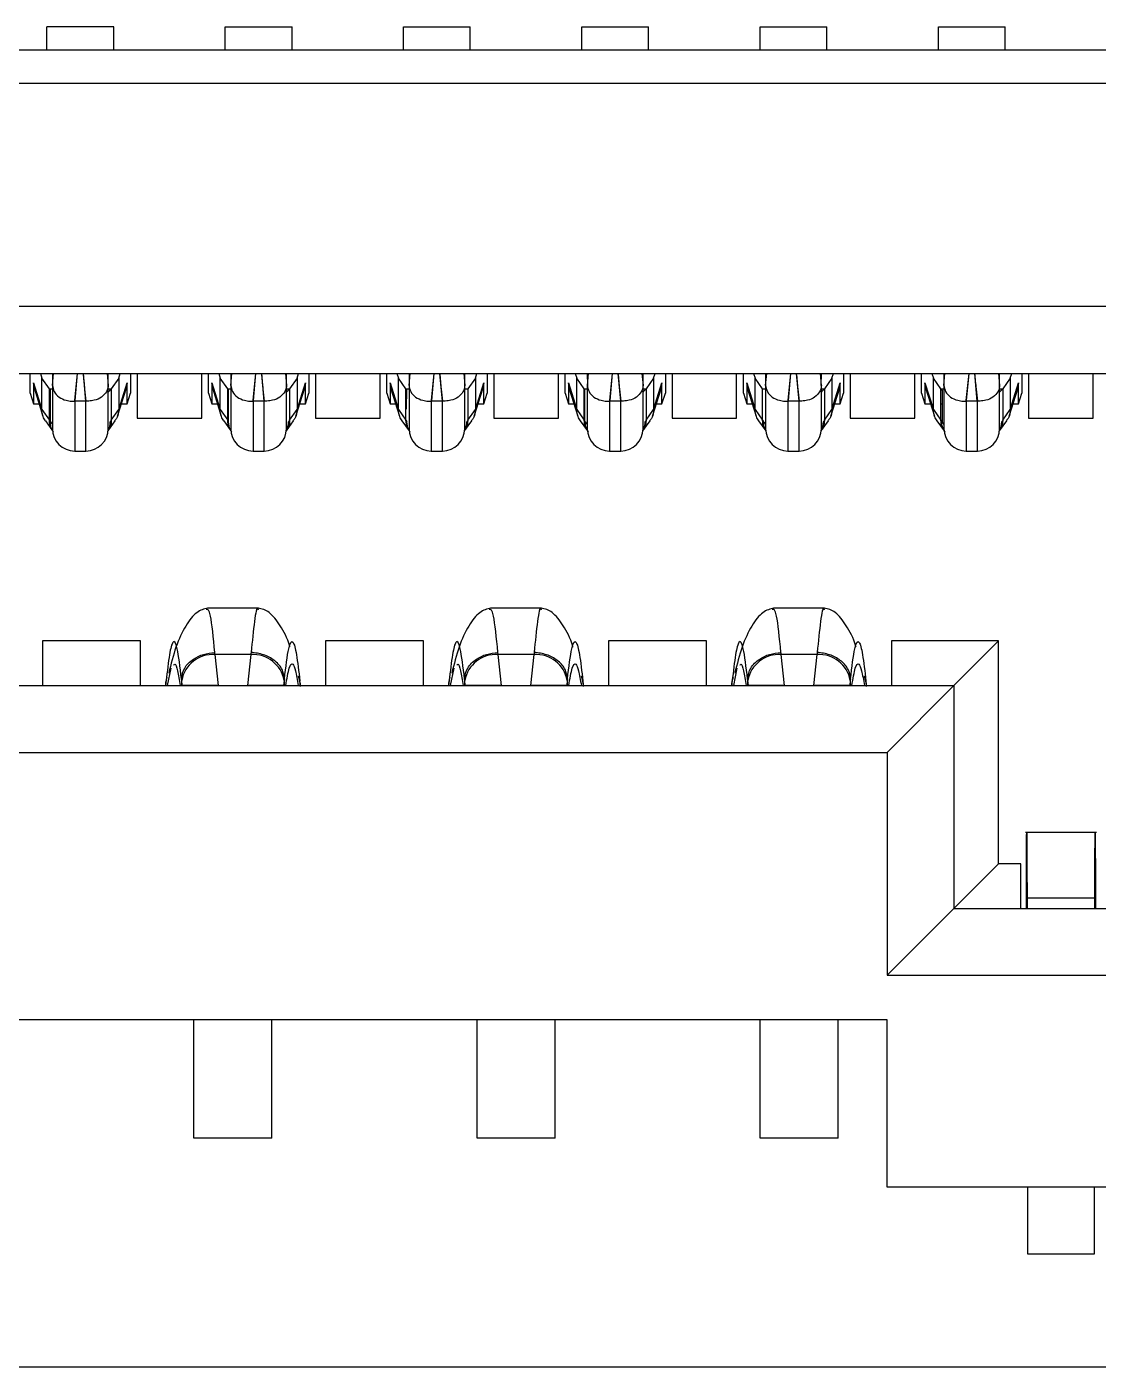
# Model space of a CAD drawing. Header units: millimetres. Extents: x -98.2 to -8.2, y 5.1 to 75.1.
# Drawn here: x -50.08 to -45.28, y 5.12 to 11.14 of the extents above; entities that cross this region are included whole.
import ezdxf

# ---------------------------------------------------------------- set-up
doc = ezdxf.new("R2010")
doc.units = ezdxf.units.MM

msp = doc.modelspace()

# ---------------------------------------------------------------- linework, layer by layer
at = {"color": 7, "linetype": 'Continuous', "lineweight": 25}
for p, q in [((-49.6945, 11.1363), (-49.9945, 11.1363)), ((-49.9945, 11.0313), (-49.9945, 11.1363)), ((-49.6945, 11.0313), (-49.6945, 11.1363)), ((-49.1945, 11.1363), (-48.8945, 11.1363)), ((-49.1945, 11.0313), (-49.1945, 11.1363)), ((-48.8945, 11.0313), (-48.8945, 11.1363)), ((-48.3945, 11.1363), (-48.0945, 11.1363)), ((-48.3945, 11.0313), (-48.3945, 11.1363)), ((-48.0945, 11.0313), (-48.0945, 11.1363)), ((-47.5945, 11.1363), (-47.2945, 11.1363)), ((-47.5945, 11.0313), (-47.5945, 11.1363)), ((-47.2945, 11.0313), (-47.2945, 11.1363)), ((-46.7945, 11.1363), (-46.4945, 11.1363)), ((-46.7945, 11.0313), (-46.7945, 11.1363)), ((-46.4945, 11.0313), (-46.4945, 11.1363)), ((-45.9945, 11.1363), (-45.6945, 11.1363)), ((-45.9945, 11.0313), (-45.9945, 11.1363)), ((-45.6945, 11.0313), (-45.6945, 11.1363)), ((-20.1324, 11.0313), (-56.5966, 11.0313)), ((-20.2695, 10.8813), (-56.4595, 10.8813)), ((-21.2195, 9.8813), (-55.5095, 9.8813)), ((-55.2095, 9.5813), (-21.5195, 9.5813)), ((-50.0695, 9.4928), (-50.0695, 9.5813)), ((-50.0236, 9.5813), (-50.017, 9.5602)), ((-49.9695, 9.5813), (-49.9694, 9.5276)), ((-49.9694, 9.5276), (-49.9647, 9.5813)), ((-49.8583, 9.5815), (-49.869, 9.4596)), ((-49.869, 9.4596), (-49.8569, 9.5815)), ((-49.8197, 9.4568), (-49.8307, 9.5815)), ((-49.7243, 9.5813), (-49.7196, 9.5276)), ((-49.7196, 9.5276), (-49.7195, 9.5813)), ((-49.672, 9.5602), (-49.6654, 9.5813)), ((-49.6195, 9.5813), (-49.6195, 9.4928)), ((-49.5895, 9.5813), (-49.5895, 9.3813)), ((-49.2995, 9.3813), (-49.2995, 9.5813)), ((-49.2695, 9.4928), (-49.2695, 9.5813)), ((-49.2236, 9.5813), (-49.217, 9.5602)), ((-49.1695, 9.5813), (-49.1694, 9.5276)), ((-49.1694, 9.5276), (-49.1647, 9.5813)), ((-49.0583, 9.5815), (-49.069, 9.4596)), ((-49.069, 9.4596), (-49.0569, 9.5815)), ((-49.0197, 9.4568), (-49.0307, 9.5815)), ((-48.9243, 9.5813), (-48.9196, 9.5276)), ((-48.9196, 9.5276), (-48.9195, 9.5813)), ((-48.872, 9.5602), (-48.8654, 9.5813)), ((-48.8195, 9.5813), (-48.8195, 9.4928)), ((-48.7895, 9.5813), (-48.7895, 9.3813)), ((-48.4995, 9.3813), (-48.4995, 9.5813)), ((-48.4695, 9.4928), (-48.4695, 9.5813)), ((-48.4236, 9.5813), (-48.417, 9.5602)), ((-48.3695, 9.5813), (-48.3694, 9.5276)), ((-48.3694, 9.5276), (-48.3647, 9.5813)), ((-48.2583, 9.5815), (-48.269, 9.4596)), ((-48.269, 9.4596), (-48.2569, 9.5815)), ((-48.2197, 9.4568), (-48.2307, 9.5815)), ((-48.1243, 9.5813), (-48.1196, 9.5276)), ((-48.1196, 9.5276), (-48.1195, 9.5813)), ((-48.072, 9.5602), (-48.0654, 9.5813)), ((-48.0195, 9.5813), (-48.0195, 9.4928)), ((-47.9895, 9.5813), (-47.9895, 9.3813)), ((-47.6995, 9.3813), (-47.6995, 9.5813)), ((-47.6695, 9.4928), (-47.6695, 9.5813)), ((-47.6236, 9.5813), (-47.617, 9.5602)), ((-47.5695, 9.5813), (-47.5694, 9.5276)), ((-47.5694, 9.5276), (-47.5647, 9.5813)), ((-47.4583, 9.5815), (-47.469, 9.4596)), ((-47.469, 9.4596), (-47.4569, 9.5815)), ((-47.4197, 9.4568), (-47.4307, 9.5815)), ((-47.3243, 9.5813), (-47.3196, 9.5276)), ((-47.3196, 9.5276), (-47.3195, 9.5813)), ((-47.272, 9.5602), (-47.2654, 9.5813)), ((-47.2195, 9.5813), (-47.2195, 9.4928)), ((-47.1895, 9.5813), (-47.1895, 9.3813)), ((-46.8995, 9.3813), (-46.8995, 9.5813)), ((-46.8695, 9.4928), (-46.8695, 9.5813)), ((-46.8236, 9.5813), (-46.817, 9.5602)), ((-46.7695, 9.5813), (-46.7694, 9.5276)), ((-46.7694, 9.5276), (-46.7647, 9.5813)), ((-46.6583, 9.5815), (-46.669, 9.4596)), ((-46.669, 9.4596), (-46.6569, 9.5815)), ((-46.6197, 9.4568), (-46.6307, 9.5815)), ((-46.5243, 9.5813), (-46.5196, 9.5276)), ((-46.5196, 9.5276), (-46.5195, 9.5813)), ((-46.472, 9.5602), (-46.4654, 9.5813)), ((-46.4195, 9.5813), (-46.4195, 9.4928)), ((-46.3895, 9.5813), (-46.3895, 9.3813)), ((-46.0995, 9.3813), (-46.0995, 9.5813)), ((-46.0695, 9.4928), (-46.0695, 9.5813)), ((-46.0236, 9.5813), (-46.017, 9.5602)), ((-45.9695, 9.5813), (-45.9694, 9.5276)), ((-45.9694, 9.5276), (-45.9647, 9.5813)), ((-45.8583, 9.5815), (-45.869, 9.4596)), ((-45.869, 9.4596), (-45.8569, 9.5815)), ((-45.8197, 9.4568), (-45.8307, 9.5815)), ((-45.7243, 9.5813), (-45.7196, 9.5276)), ((-45.7196, 9.5276), (-45.7195, 9.5813)), ((-45.672, 9.5602), (-45.6654, 9.5813)), ((-45.6195, 9.5813), (-45.6195, 9.4928)), ((-45.5895, 9.5813), (-45.5895, 9.3813)), ((-45.2995, 9.3813), (-45.2995, 9.5813)), ((-50.0545, 9.5391), (-50.017, 9.4189)), ((-50.0545, 9.5391), (-50.0545, 9.4449)), ((-50.0491, 9.5129), (-50.0545, 9.5391)), ((-50.0505, 9.5126), (-50.0119, 9.3891)), ((-49.9832, 9.5123), (-50.017, 9.5602)), ((-50.017, 9.4189), (-50.017, 9.5602)), ((-49.9803, 9.5093), (-49.9832, 9.5123)), ((-49.9832, 9.371), (-49.9832, 9.5123)), ((-49.9832, 9.5123), (-49.9695, 9.5123)), ((-49.9803, 9.5098), (-49.9804, 9.3671)), ((-49.9695, 9.5276), (-49.9695, 9.3332)), ((-49.7195, 9.3332), (-49.7195, 9.5276)), ((-49.7195, 9.5123), (-49.7058, 9.5123)), ((-49.672, 9.5602), (-49.7058, 9.5123)), ((-49.7058, 9.5123), (-49.7058, 9.371)), ((-49.6771, 9.3891), (-49.6385, 9.5126)), ((-49.672, 9.5602), (-49.672, 9.4189)), ((-49.672, 9.4189), (-49.6345, 9.5391)), ((-49.6345, 9.5391), (-49.6399, 9.5129)), ((-49.6345, 9.4449), (-49.6345, 9.5391)), ((-49.2545, 9.5391), (-49.217, 9.4189)), ((-49.2545, 9.5391), (-49.2545, 9.4449)), ((-49.2491, 9.5129), (-49.2545, 9.5391)), ((-49.2505, 9.5126), (-49.2119, 9.3891)), ((-49.1832, 9.5123), (-49.217, 9.5602)), ((-49.217, 9.4189), (-49.217, 9.5602)), ((-49.1807, 9.5097), (-49.1832, 9.5123)), ((-49.1832, 9.371), (-49.1832, 9.5123)), ((-49.1832, 9.5123), (-49.1695, 9.5123)), ((-49.1807, 9.5102), (-49.1805, 9.3672)), ((-49.1695, 9.5276), (-49.1695, 9.3332)), ((-48.9195, 9.3332), (-48.9195, 9.5276)), ((-48.9195, 9.5123), (-48.9058, 9.5123)), ((-48.872, 9.5602), (-48.9058, 9.5123)), ((-48.9058, 9.5123), (-48.9058, 9.371)), ((-48.8771, 9.3891), (-48.8385, 9.5126)), ((-48.872, 9.5602), (-48.872, 9.4189)), ((-48.872, 9.4189), (-48.8345, 9.5391)), ((-48.8345, 9.5391), (-48.8399, 9.5129)), ((-48.8345, 9.4449), (-48.8345, 9.5391)), ((-48.4545, 9.5391), (-48.417, 9.4189)), ((-48.4545, 9.5391), (-48.4545, 9.4449)), ((-48.4491, 9.5129), (-48.4545, 9.5391)), ((-48.4505, 9.5126), (-48.4119, 9.3891)), ((-48.417, 9.4189), (-48.417, 9.5602)), ((-48.3832, 9.5123), (-48.417, 9.5602)), ((-48.3832, 9.371), (-48.3832, 9.5123)), ((-48.3832, 9.5123), (-48.3695, 9.5123)), ((-48.3812, 9.5108), (-48.383, 9.4209)), ((-48.3695, 9.5276), (-48.3695, 9.3332)), ((-48.1195, 9.3332), (-48.1195, 9.5276)), ((-48.1195, 9.5123), (-48.1058, 9.5123)), ((-48.072, 9.5602), (-48.1058, 9.5123)), ((-48.1058, 9.5123), (-48.1058, 9.371)), ((-48.0771, 9.3891), (-48.0385, 9.5126)), ((-48.072, 9.5602), (-48.072, 9.4189)), ((-48.072, 9.4189), (-48.0345, 9.5391)), ((-48.0345, 9.5391), (-48.0399, 9.5129)), ((-48.0345, 9.4449), (-48.0345, 9.5391)), ((-47.6545, 9.5391), (-47.617, 9.4189)), ((-47.6545, 9.5391), (-47.6545, 9.4449)), ((-47.6491, 9.5129), (-47.6545, 9.5391)), ((-47.6505, 9.5126), (-47.6119, 9.3891)), ((-47.5832, 9.5123), (-47.617, 9.5602)), ((-47.617, 9.4189), (-47.617, 9.5602)), ((-47.5832, 9.371), (-47.5832, 9.5123)), ((-47.5832, 9.5123), (-47.5695, 9.5123)), ((-47.5817, 9.5115), (-47.582, 9.3695)), ((-47.5695, 9.5276), (-47.5695, 9.3332)), ((-47.3195, 9.3332), (-47.3195, 9.5276)), ((-47.3195, 9.5123), (-47.3058, 9.5123)), ((-47.272, 9.5602), (-47.3058, 9.5123)), ((-47.3058, 9.5123), (-47.3058, 9.371)), ((-47.2771, 9.3891), (-47.2385, 9.5126)), ((-47.272, 9.5602), (-47.272, 9.4189)), ((-47.272, 9.4189), (-47.2345, 9.5391)), ((-47.2345, 9.5391), (-47.2399, 9.5129)), ((-47.2345, 9.4449), (-47.2345, 9.5391)), ((-46.8545, 9.5391), (-46.817, 9.4189)), ((-46.8545, 9.5391), (-46.8545, 9.4449)), ((-46.8491, 9.5129), (-46.8545, 9.5391)), ((-46.8505, 9.5126), (-46.8119, 9.3891)), ((-46.7832, 9.5123), (-46.817, 9.5602)), ((-46.817, 9.4189), (-46.817, 9.5602)), ((-46.7832, 9.371), (-46.7832, 9.5123)), ((-46.7832, 9.5123), (-46.7695, 9.5123)), ((-46.7695, 9.5276), (-46.7695, 9.3332)), ((-46.5195, 9.3332), (-46.5195, 9.5276)), ((-46.5195, 9.5123), (-46.5058, 9.5123)), ((-46.472, 9.5602), (-46.5058, 9.5123)), ((-46.5058, 9.5123), (-46.5058, 9.371)), ((-46.4771, 9.3891), (-46.4385, 9.5126)), ((-46.472, 9.5602), (-46.472, 9.4189)), ((-46.472, 9.4189), (-46.4345, 9.5391)), ((-46.4345, 9.5391), (-46.4399, 9.5129)), ((-46.4345, 9.4449), (-46.4345, 9.5391)), ((-46.0545, 9.5391), (-46.017, 9.4189)), ((-46.0545, 9.5391), (-46.0545, 9.4449)), ((-46.0491, 9.5129), (-46.0545, 9.5391)), ((-46.0505, 9.5126), (-46.0119, 9.3891)), ((-45.9832, 9.5123), (-46.017, 9.5602)), ((-46.017, 9.4189), (-46.017, 9.5602)), ((-45.9832, 9.5123), (-45.9695, 9.5123)), ((-45.9832, 9.371), (-45.9832, 9.5099)), ((-45.977, 9.5065), (-45.9769, 9.3615)), ((-45.9695, 9.5276), (-45.9695, 9.3332)), ((-45.7195, 9.3332), (-45.7195, 9.5276)), ((-45.7195, 9.5123), (-45.7058, 9.5123)), ((-45.672, 9.5602), (-45.7058, 9.5123)), ((-45.7058, 9.5123), (-45.7058, 9.371)), ((-45.6771, 9.3891), (-45.6385, 9.5126)), ((-45.672, 9.5602), (-45.672, 9.4189)), ((-45.672, 9.4189), (-45.6345, 9.5391)), ((-45.6345, 9.5391), (-45.6399, 9.5129)), ((-45.6345, 9.4449), (-45.6345, 9.5391)), ((-50.0695, 9.4928), (-50.0545, 9.4449)), ((-50.0545, 9.4449), (-50.0293, 9.4449)), ((-49.9832, 9.4449), (-49.9803, 9.4449)), ((-49.8695, 9.4562), (-49.869, 9.4596)), ((-49.8196, 9.4568), (-49.8695, 9.4562)), ((-49.8695, 9.4562), (-49.8695, 9.2332)), ((-49.8195, 9.2332), (-49.8195, 9.4568)), ((-49.6597, 9.4449), (-49.6345, 9.4449)), ((-49.6345, 9.4449), (-49.6195, 9.4928)), ((-49.2695, 9.4928), (-49.2545, 9.4449)), ((-49.2545, 9.4449), (-49.2293, 9.4449)), ((-49.1832, 9.4449), (-49.1806, 9.4449)), ((-49.0695, 9.4562), (-49.069, 9.4596)), ((-49.0196, 9.4568), (-49.0695, 9.4562)), ((-49.0695, 9.4562), (-49.0695, 9.2332)), ((-49.0195, 9.2332), (-49.0195, 9.4568)), ((-48.8597, 9.4449), (-48.8345, 9.4449)), ((-48.8345, 9.4449), (-48.8195, 9.4928)), ((-48.4695, 9.4928), (-48.4545, 9.4449)), ((-48.4545, 9.4449), (-48.4293, 9.4449)), ((-48.2695, 9.4562), (-48.269, 9.4596)), ((-48.2196, 9.4568), (-48.2695, 9.4562)), ((-48.2695, 9.4562), (-48.2695, 9.2332)), ((-48.2195, 9.2332), (-48.2195, 9.4568)), ((-48.0597, 9.4449), (-48.0345, 9.4449)), ((-48.0345, 9.4449), (-48.0195, 9.4928)), ((-47.6695, 9.4928), (-47.6545, 9.4449)), ((-47.6545, 9.4449), (-47.6293, 9.4449)), ((-47.5832, 9.4449), (-47.5819, 9.4449)), ((-47.4695, 9.4562), (-47.469, 9.4596)), ((-47.4196, 9.4568), (-47.4695, 9.4562)), ((-47.4695, 9.4562), (-47.4695, 9.2332)), ((-47.4195, 9.2332), (-47.4195, 9.4568)), ((-47.2597, 9.4449), (-47.2345, 9.4449)), ((-47.2345, 9.4449), (-47.2195, 9.4928)), ((-46.8695, 9.4928), (-46.8545, 9.4449)), ((-46.8545, 9.4449), (-46.8293, 9.4449)), ((-46.6695, 9.4562), (-46.669, 9.4596)), ((-46.6196, 9.4568), (-46.6695, 9.4562)), ((-46.6695, 9.4562), (-46.6695, 9.2332)), ((-46.6195, 9.2332), (-46.6195, 9.4568)), ((-46.4597, 9.4449), (-46.4345, 9.4449)), ((-46.4345, 9.4449), (-46.4195, 9.4928)), ((-46.0695, 9.4928), (-46.0545, 9.4449)), ((-46.0545, 9.4449), (-46.0293, 9.4449)), ((-45.9832, 9.4449), (-45.977, 9.4449)), ((-45.8695, 9.4562), (-45.869, 9.4596)), ((-45.8196, 9.4568), (-45.8695, 9.4562)), ((-45.8695, 9.4562), (-45.8695, 9.2332)), ((-45.8195, 9.2332), (-45.8195, 9.4568)), ((-45.6597, 9.4449), (-45.6345, 9.4449)), ((-45.6345, 9.4449), (-45.6195, 9.4928)), ((-50.017, 9.4189), (-49.9832, 9.371)), ((-49.7058, 9.371), (-49.672, 9.4189)), ((-49.5895, 9.3813), (-49.2995, 9.3813)), ((-49.217, 9.4189), (-49.1832, 9.371)), ((-48.9058, 9.371), (-48.872, 9.4189)), ((-48.7895, 9.3813), (-48.4995, 9.3813)), ((-48.417, 9.4189), (-48.3832, 9.371)), ((-48.1058, 9.371), (-48.072, 9.4189)), ((-47.9895, 9.3813), (-47.6995, 9.3813)), ((-47.617, 9.4189), (-47.5832, 9.371)), ((-47.3058, 9.371), (-47.272, 9.4189)), ((-47.1895, 9.3813), (-46.8995, 9.3813)), ((-46.817, 9.4189), (-46.7832, 9.371)), ((-46.5058, 9.371), (-46.472, 9.4189)), ((-46.3895, 9.3813), (-46.0995, 9.3813)), ((-46.017, 9.4189), (-45.9832, 9.371)), ((-45.7058, 9.371), (-45.672, 9.4189)), ((-45.5895, 9.3813), (-45.2995, 9.3813)), ((-50.0011, 9.3686), (-49.969, 9.3232)), ((-49.9788, 9.3647), (-49.9832, 9.371)), ((-49.9788, 9.3647), (-49.9695, 9.3524)), ((-49.97, 9.3248), (-49.969, 9.3232)), ((-49.72, 9.3232), (-49.6879, 9.3686)), ((-49.72, 9.3232), (-49.719, 9.3248)), ((-49.2011, 9.3686), (-49.169, 9.3232)), ((-49.1788, 9.3647), (-49.1832, 9.371)), ((-49.17, 9.3248), (-49.169, 9.3232)), ((-48.92, 9.3232), (-48.8879, 9.3686)), ((-48.92, 9.3232), (-48.919, 9.3248)), ((-48.4011, 9.3686), (-48.369, 9.3232)), ((-48.3832, 9.371), (-48.3788, 9.3647)), ((-48.37, 9.3248), (-48.369, 9.3232)), ((-48.12, 9.3232), (-48.0879, 9.3686)), ((-48.12, 9.3232), (-48.119, 9.3248)), ((-47.6011, 9.3686), (-47.569, 9.3232)), ((-47.5788, 9.3647), (-47.5832, 9.371)), ((-47.5788, 9.3647), (-47.5695, 9.3524)), ((-47.57, 9.3248), (-47.569, 9.3232)), ((-47.32, 9.3232), (-47.2879, 9.3686)), ((-47.32, 9.3232), (-47.319, 9.3248)), ((-46.8011, 9.3686), (-46.769, 9.3232)), ((-46.7832, 9.371), (-46.7787, 9.3646)), ((-46.7755, 9.3646), (-46.7695, 9.3524)), ((-46.77, 9.3248), (-46.769, 9.3232)), ((-46.52, 9.3232), (-46.4879, 9.3686)), ((-46.52, 9.3232), (-46.519, 9.3248)), ((-46.0011, 9.3686), (-45.969, 9.3232)), ((-45.9832, 9.371), (-45.9788, 9.3647)), ((-45.9782, 9.3647), (-45.9695, 9.3524)), ((-45.97, 9.3248), (-45.969, 9.3232)), ((-45.72, 9.3232), (-45.6879, 9.3686)), ((-45.72, 9.3232), (-45.719, 9.3248)), ((-49.8695, 9.2332), (-49.8195, 9.2332)), ((-49.0695, 9.2332), (-49.0195, 9.2332)), ((-48.2695, 9.2332), (-48.2195, 9.2332)), ((-47.4695, 9.2332), (-47.4195, 9.2332)), ((-46.6695, 9.2332), (-46.6195, 9.2332)), ((-45.8695, 9.2332), (-45.8195, 9.2332)), ((-49.045, 8.5281), (-49.274, 8.5281)), ((-47.775, 8.5281), (-48.004, 8.5281)), ((-46.505, 8.5281), (-46.734, 8.5281)), ((-49.5745, 8.3813), (-50.0145, 8.3813)), ((-50.0145, 8.3813), (-50.0145, 8.1813)), ((-49.5745, 8.1813), (-49.5745, 8.3813)), ((-48.3045, 8.3813), (-48.7445, 8.3813)), ((-48.7445, 8.3813), (-48.7445, 8.1813)), ((-48.3045, 8.1813), (-48.3045, 8.3813)), ((-47.0345, 8.3813), (-47.4745, 8.3813)), ((-47.4745, 8.3813), (-47.4745, 8.1813)), ((-47.0345, 8.1813), (-47.0345, 8.3813)), ((-46.2045, 8.3813), (-46.2045, 8.1813)), ((-45.7245, 8.3813), (-46.2045, 8.3813)), ((-45.9245, 8.1813), (-45.7245, 8.3813)), ((-45.7245, 7.3813), (-45.7245, 8.3813)), ((-49.2244, 8.1813), (-49.2399, 8.3203)), ((-49.0791, 8.3203), (-49.2399, 8.3203)), ((-49.0791, 8.3203), (-49.0946, 8.1813)), ((-47.9544, 8.1813), (-47.9699, 8.3203)), ((-47.8091, 8.3203), (-47.9699, 8.3203)), ((-47.8091, 8.3203), (-47.8246, 8.1813)), ((-46.6844, 8.1813), (-46.6999, 8.3203)), ((-46.5391, 8.3203), (-46.6999, 8.3203)), ((-46.5391, 8.3203), (-46.5546, 8.1813)), ((-49.4527, 8.1813), (-49.4368, 8.2588)), ((-48.1827, 8.1813), (-48.1668, 8.2588)), ((-46.9127, 8.1813), (-46.8968, 8.2588)), ((-55.2095, 8.1813), (-45.9245, 8.1813)), ((-49.4589, 8.2111), (-49.4624, 8.1788)), ((-49.4605, 8.1926), (-49.4617, 8.1813)), ((-49.4605, 8.1813), (-49.4605, 8.1926)), ((-49.4593, 8.208), (-49.4601, 8.1999)), ((-49.4597, 8.2005), (-49.4544, 8.2188)), ((-49.3894, 8.2039), (-49.3903, 8.2118)), ((-49.3903, 8.2118), (-49.3903, 8.1813)), ((-49.3869, 8.1813), (-49.3894, 8.2039)), ((-48.9296, 8.2039), (-48.9321, 8.1813)), ((-48.9287, 8.2118), (-48.9296, 8.2039)), ((-48.9287, 8.1813), (-48.9287, 8.2118)), ((-48.8593, 8.2005), (-48.8655, 8.2228)), ((-48.8585, 8.1926), (-48.8606, 8.1999)), ((-48.8565, 8.1774), (-48.8589, 8.2002)), ((-48.8585, 8.1926), (-48.8585, 8.1813)), ((-48.8573, 8.1813), (-48.8585, 8.1926)), ((-48.1889, 8.2111), (-48.1924, 8.1788)), ((-48.1905, 8.1926), (-48.1917, 8.1813)), ((-48.1905, 8.1813), (-48.1905, 8.1926)), ((-48.1893, 8.208), (-48.1901, 8.1999)), ((-48.1897, 8.2005), (-48.1844, 8.2188)), ((-48.1194, 8.2039), (-48.1203, 8.2118)), ((-48.1203, 8.2118), (-48.1203, 8.1813)), ((-48.1169, 8.1813), (-48.1194, 8.2039)), ((-47.6596, 8.2039), (-47.6621, 8.1813)), ((-47.6587, 8.2118), (-47.6596, 8.2039)), ((-47.6587, 8.1813), (-47.6587, 8.2118)), ((-47.5893, 8.2005), (-47.5955, 8.2228)), ((-47.5885, 8.1926), (-47.5906, 8.1999)), ((-47.5865, 8.1774), (-47.5889, 8.2002)), ((-47.5885, 8.1926), (-47.5885, 8.1813)), ((-47.5873, 8.1813), (-47.5885, 8.1926)), ((-46.9189, 8.2111), (-46.9224, 8.1788)), ((-46.9205, 8.1926), (-46.9217, 8.1813)), ((-46.9205, 8.1813), (-46.9205, 8.1926)), ((-46.9193, 8.208), (-46.9201, 8.1999)), ((-46.9197, 8.2005), (-46.9144, 8.2188)), ((-46.8494, 8.2039), (-46.8503, 8.2118)), ((-46.8503, 8.2118), (-46.8503, 8.1813)), ((-46.8469, 8.1813), (-46.8494, 8.2039)), ((-46.3896, 8.2039), (-46.3921, 8.1813)), ((-46.3887, 8.2118), (-46.3896, 8.2039)), ((-46.3887, 8.1813), (-46.3887, 8.2118)), ((-46.3193, 8.2005), (-46.3255, 8.2228)), ((-46.3185, 8.1926), (-46.3206, 8.1999)), ((-46.3165, 8.1774), (-46.3189, 8.2002)), ((-46.3185, 8.1926), (-46.3185, 8.1813)), ((-46.3173, 8.1813), (-46.3185, 8.1926)), ((-46.2245, 7.8813), (-45.9245, 8.1813)), ((-45.9245, 8.1813), (-45.9245, 7.1813)), ((-55.5095, 7.8813), (-46.2245, 7.8813)), ((-46.2245, 7.8813), (-46.2245, 6.8813)), ((-45.2851, 7.5225), (-45.6039, 7.5225)), ((-45.9245, 7.1813), (-45.7245, 7.3813)), ((-45.6245, 7.3813), (-45.7245, 7.3813)), ((-45.6245, 7.1813), (-45.6245, 7.3813)), ((-45.5989, 7.3839), (-45.5999, 7.1813)), ((-45.5989, 7.1872), (-45.5989, 7.3839)), ((-45.2901, 7.3839), (-45.2901, 7.1872)), ((-45.2901, 7.3839), (-45.2892, 7.1813)), ((-45.5966, 7.2278), (-45.5966, 7.1813)), ((-45.5966, 7.2278), (-45.5964, 7.1813)), ((-45.2924, 7.2278), (-45.5966, 7.2278)), ((-45.2926, 7.1813), (-45.2924, 7.2278)), ((-45.2924, 7.1813), (-45.2924, 7.2278)), ((-46.2245, 6.8813), (-45.9245, 7.1813)), ((-45.9245, 7.1813), (-40.9645, 7.1813)), ((-45.599, 7.1813), (-45.5989, 7.1872)), ((-45.2901, 7.1872), (-45.29, 7.1813)), ((-46.2245, 6.8813), (-40.6645, 6.8813)), ((-46.2245, 6.6813), (-56.4595, 6.6813)), ((-49.3345, 6.1513), (-49.3345, 6.6813)), ((-48.9845, 6.1513), (-48.9845, 6.6813)), ((-48.0645, 6.1513), (-48.0645, 6.6813)), ((-47.7145, 6.1513), (-47.7145, 6.6813)), ((-46.7945, 6.1513), (-46.7945, 6.6813)), ((-46.4445, 6.1513), (-46.4445, 6.6813)), ((-46.2245, 5.9313), (-46.2245, 6.6813)), ((-48.9845, 6.1513), (-49.3345, 6.1513)), ((-47.7145, 6.1513), (-48.0645, 6.1513)), ((-46.4445, 6.1513), (-46.7945, 6.1513)), ((-40.6645, 5.9313), (-46.2245, 5.9313)), ((-45.5945, 5.9313), (-45.5945, 5.6313)), ((-45.2945, 5.6313), (-45.2945, 5.9313)), ((-45.5945, 5.6313), (-45.2945, 5.6313)), ((-11.1689, 5.1232), (-95.1689, 5.1232))]:
    msp.add_line(p, q, dxfattribs=at)
for centre, radius, start, end in [((-49.7998, 9.5882), 0.1208, 311.67743, 321.07823), ((-48.9998, 9.5882), 0.1208, 311.67584, 321.07974), ((-47.3998, 9.5881), 0.1207, 311.67421, 321.08143), ((-46.5997, 9.5881), 0.1206, 311.67074, 321.08487), ((-45.7992, 9.5876), 0.1199, 311.64397, 321.11158), ((-49.8695, 9.3332), 0.1, 180, 270), ((-49.8195, 9.3332), 0.1, 270, 0), ((-49.7971, 9.3638), 0.0869, 332.64501, 0.61238), ((-49.0695, 9.3332), 0.1, 180, 270), ((-49.0195, 9.3332), 0.1, 270, 0), ((-48.9971, 9.3638), 0.0869, 332.64503, 0.61232), ((-48.2695, 9.3332), 0.1, 180, 270), ((-48.2195, 9.3332), 0.1, 270, 0), ((-48.1971, 9.3638), 0.0869, 332.64494, 0.61222), ((-47.4695, 9.3332), 0.1, 180, 270), ((-47.4195, 9.3332), 0.1, 270, 0), ((-47.3971, 9.3638), 0.0869, 332.64527, 0.61141), ((-46.6695, 9.3332), 0.1, 180, 270), ((-46.6195, 9.3332), 0.1, 270, 0), ((-46.5971, 9.3638), 0.0869, 332.64552, 0.6105), ((-45.8695, 9.3332), 0.1, 180, 270), ((-45.8195, 9.3332), 0.1, 270, 0), ((-45.7971, 9.3638), 0.0869, 332.64717, 0.60439), ((-49.2492, 8.1779), 0.1427, 86.27651, 169.5154), ((-49.0698, 8.1779), 0.1427, 10.48447, 93.72404), ((-49.0889, 8.1264), 0.2039, 84.93296, 87.01205), ((-47.9792, 8.1779), 0.1427, 86.27651, 169.5154), ((-47.7998, 8.1779), 0.1427, 10.48448, 93.72404), ((-47.8189, 8.1264), 0.2039, 84.93296, 87.01205), ((-46.7092, 8.1779), 0.1427, 86.27651, 169.5154), ((-46.5298, 8.1779), 0.1427, 10.48448, 93.72404), ((-46.5489, 8.1264), 0.2039, 84.93296, 87.01205)]:
    msp.add_arc(centre, radius, start, end, dxfattribs=at)
for points, knots in [([(-49.8318, 9.5815), (-49.8297, 9.5582), (-49.826, 9.5166), (-49.8216, 9.4751), (-49.8196, 9.4568)], [0, 0, 0, 0, 0.559892, 1, 1, 1, 1]), ([(-49.0318, 9.5815), (-49.0297, 9.5582), (-49.026, 9.5166), (-49.0216, 9.4751), (-49.0196, 9.4568)], [0, 0, 0, 0, 0.559892, 1, 1, 1, 1]), ([(-48.2318, 9.5815), (-48.2297, 9.5582), (-48.226, 9.5166), (-48.2216, 9.4751), (-48.2196, 9.4568)], [0, 0, 0, 0, 0.559892, 1, 1, 1, 1]), ([(-47.4318, 9.5815), (-47.4297, 9.5582), (-47.426, 9.5166), (-47.4216, 9.4751), (-47.4196, 9.4568)], [0, 0, 0, 0, 0.559892, 1, 1, 1, 1]), ([(-46.6318, 9.5815), (-46.6297, 9.5582), (-46.626, 9.5166), (-46.6216, 9.4751), (-46.6196, 9.4568)], [0, 0, 0, 0, 0.559892, 1, 1, 1, 1]), ([(-45.8318, 9.5815), (-45.8297, 9.5582), (-45.826, 9.5166), (-45.8216, 9.4751), (-45.8196, 9.4568)], [0, 0, 0, 0, 0.559892, 1, 1, 1, 1]), ([(-49.9694, 9.5276), (-49.9679, 9.5181), (-49.9649, 9.4991), (-49.9416, 9.4738), (-49.9122, 9.4608), (-49.8869, 9.4567), (-49.874, 9.4564), (-49.8695, 9.4562)], [0, 0, 0, 0, 0.25222, 0.502966, 0.752528, 0.912568, 1, 1, 1, 1]), ([(-49.7195, 9.5276), (-49.7198, 9.5236), (-49.7205, 9.514), (-49.7282, 9.4951), (-49.7476, 9.4736), (-49.7774, 9.4604), (-49.801, 9.4573), (-49.8137, 9.4569), (-49.818, 9.4568), (-49.8196, 9.4568)], [0, 0, 0, 0, 0.108391, 0.256394, 0.506938, 0.754691, 0.918407, 0.969509, 1, 1, 1, 1]), ([(-49.1694, 9.5276), (-49.1679, 9.5181), (-49.1649, 9.4991), (-49.1416, 9.4738), (-49.1122, 9.4608), (-49.0869, 9.4567), (-49.074, 9.4564), (-49.0695, 9.4562)], [0, 0, 0, 0, 0.25222, 0.502966, 0.752528, 0.912568, 1, 1, 1, 1]), ([(-48.9195, 9.5276), (-48.9198, 9.5236), (-48.9205, 9.514), (-48.9282, 9.4951), (-48.9476, 9.4736), (-48.9774, 9.4604), (-49.001, 9.4573), (-49.0137, 9.4569), (-49.018, 9.4568), (-49.0196, 9.4568)], [0, 0, 0, 0, 0.108391, 0.256394, 0.506938, 0.754691, 0.918407, 0.969509, 1, 1, 1, 1]), ([(-48.3694, 9.5276), (-48.3679, 9.5181), (-48.3649, 9.4991), (-48.3416, 9.4738), (-48.3122, 9.4608), (-48.2869, 9.4567), (-48.274, 9.4564), (-48.2695, 9.4562)], [0, 0, 0, 0, 0.25222, 0.502966, 0.752528, 0.912568, 1, 1, 1, 1]), ([(-48.1195, 9.5276), (-48.1198, 9.5236), (-48.1205, 9.514), (-48.1282, 9.4951), (-48.1476, 9.4736), (-48.1774, 9.4604), (-48.201, 9.4573), (-48.2137, 9.4569), (-48.218, 9.4568), (-48.2196, 9.4568)], [0, 0, 0, 0, 0.1083908, 0.2563936, 0.5069377, 0.7546912, 0.9184067, 0.9695094, 1, 1, 1, 1]), ([(-47.5694, 9.5276), (-47.5679, 9.5181), (-47.5649, 9.4991), (-47.5416, 9.4738), (-47.5122, 9.4608), (-47.4869, 9.4567), (-47.474, 9.4564), (-47.4695, 9.4562)], [0, 0, 0, 0, 0.25222, 0.502966, 0.752528, 0.912568, 1, 1, 1, 1]), ([(-47.3195, 9.5276), (-47.3198, 9.5236), (-47.3205, 9.514), (-47.3282, 9.4951), (-47.3476, 9.4736), (-47.3774, 9.4604), (-47.401, 9.4573), (-47.4137, 9.4569), (-47.418, 9.4568), (-47.4196, 9.4568)], [0, 0, 0, 0, 0.108391, 0.256394, 0.506938, 0.754691, 0.918407, 0.969509, 1, 1, 1, 1]), ([(-46.7694, 9.5276), (-46.7679, 9.5181), (-46.7649, 9.4991), (-46.7416, 9.4738), (-46.7122, 9.4608), (-46.6869, 9.4567), (-46.674, 9.4564), (-46.6695, 9.4562)], [0, 0, 0, 0, 0.25222, 0.502966, 0.752528, 0.912568, 1, 1, 1, 1]), ([(-46.5195, 9.5276), (-46.5198, 9.5236), (-46.5205, 9.514), (-46.5282, 9.4951), (-46.5476, 9.4736), (-46.5774, 9.4604), (-46.601, 9.4573), (-46.6137, 9.4569), (-46.618, 9.4568), (-46.6196, 9.4568)], [0, 0, 0, 0, 0.1083908, 0.2563936, 0.5069377, 0.7546912, 0.9184067, 0.9695094, 1, 1, 1, 1]), ([(-45.9832, 9.5123), (-45.9835, 9.5121), (-45.9842, 9.5116), (-45.9843, 9.5109), (-45.9822, 9.5089), (-45.9782, 9.5072), (-45.977, 9.5059), (-45.9769, 9.5058)], [0, 0, 0, 0, 0.099387, 0.197602, 0.307316, 0.942261, 1, 1, 1, 1]), ([(-45.9694, 9.5276), (-45.9679, 9.5181), (-45.9649, 9.4991), (-45.9416, 9.4738), (-45.9122, 9.4608), (-45.8869, 9.4567), (-45.874, 9.4564), (-45.8695, 9.4562)], [0, 0, 0, 0, 0.25222, 0.502966, 0.752528, 0.912568, 1, 1, 1, 1]), ([(-45.7195, 9.5276), (-45.7198, 9.5236), (-45.7205, 9.514), (-45.7282, 9.4951), (-45.7476, 9.4736), (-45.7774, 9.4604), (-45.801, 9.4573), (-45.8137, 9.4569), (-45.818, 9.4568), (-45.8196, 9.4568)], [0, 0, 0, 0, 0.108391, 0.256394, 0.506938, 0.754691, 0.918407, 0.969509, 1, 1, 1, 1]), ([(-50, 9.3693), (-50.0042, 9.3752), (-50.0147, 9.3897), (-50.0162, 9.408), (-50.017, 9.4189)], [0, 0, 0, 0, 0.399593, 1, 1, 1, 1]), ([(-49.672, 9.4189), (-49.673, 9.4047), (-49.6742, 9.386), (-49.6866, 9.373), (-49.6895, 9.3699)], [0, 0, 0, 0, 0.765427, 1, 1, 1, 1]), ([(-49.2, 9.3693), (-49.2042, 9.3752), (-49.2147, 9.3897), (-49.2162, 9.408), (-49.217, 9.4189)], [0, 0, 0, 0, 0.399593, 1, 1, 1, 1]), ([(-48.872, 9.4189), (-48.873, 9.4047), (-48.8742, 9.386), (-48.8866, 9.373), (-48.8895, 9.3699)], [0, 0, 0, 0, 0.765427, 1, 1, 1, 1]), ([(-48.4, 9.3693), (-48.4042, 9.3752), (-48.4147, 9.3897), (-48.4162, 9.408), (-48.417, 9.4189)], [0, 0, 0, 0, 0.399593, 1, 1, 1, 1]), ([(-48.072, 9.4189), (-48.073, 9.4047), (-48.0742, 9.386), (-48.0866, 9.373), (-48.0895, 9.3699)], [0, 0, 0, 0, 0.7654267, 1, 1, 1, 1]), ([(-47.6, 9.3693), (-47.6042, 9.3752), (-47.6147, 9.3897), (-47.6162, 9.408), (-47.617, 9.4189)], [0, 0, 0, 0, 0.399593, 1, 1, 1, 1]), ([(-47.272, 9.4189), (-47.273, 9.4047), (-47.2742, 9.386), (-47.2866, 9.373), (-47.2895, 9.3699)], [0, 0, 0, 0, 0.765427, 1, 1, 1, 1]), ([(-46.8, 9.3693), (-46.8042, 9.3752), (-46.8147, 9.3897), (-46.8162, 9.408), (-46.817, 9.4189)], [0, 0, 0, 0, 0.399593, 1, 1, 1, 1]), ([(-46.472, 9.4189), (-46.473, 9.4047), (-46.4742, 9.386), (-46.4866, 9.373), (-46.4895, 9.3699)], [0, 0, 0, 0, 0.7654267, 1, 1, 1, 1]), ([(-46, 9.3693), (-46.0042, 9.3752), (-46.0147, 9.3897), (-46.0162, 9.408), (-46.017, 9.4189)], [0, 0, 0, 0, 0.399593, 1, 1, 1, 1]), ([(-45.672, 9.4189), (-45.673, 9.4047), (-45.6742, 9.386), (-45.6866, 9.373), (-45.6895, 9.3699)], [0, 0, 0, 0, 0.765427, 1, 1, 1, 1]), ([(-49.9687, 9.3255), (-49.9719, 9.3301), (-49.9813, 9.3433), (-49.9824, 9.36), (-49.9832, 9.371)], [0, 0, 0, 0, 0.3430857, 1, 1, 1, 1]), ([(-49.9641, 9.3187), (-49.9668, 9.3221), (-49.9771, 9.3349), (-49.9781, 9.352), (-49.9788, 9.3647)], [0, 0, 0, 0, 0.259162, 1, 1, 1, 1]), ([(-49.7058, 9.371), (-49.7066, 9.3567), (-49.7075, 9.3395), (-49.7184, 9.3276), (-49.7202, 9.3257)], [0, 0, 0, 0, 0.837184, 1, 1, 1, 1]), ([(-49.7058, 9.371), (-49.7067, 9.3698), (-49.7081, 9.3677), (-49.7096, 9.3656), (-49.7102, 9.3647)], [0, 0, 0, 0, 0.554796, 1, 1, 1, 1]), ([(-49.1687, 9.3255), (-49.1719, 9.3301), (-49.1813, 9.3433), (-49.1824, 9.36), (-49.1832, 9.371)], [0, 0, 0, 0, 0.343086, 1, 1, 1, 1]), ([(-49.1641, 9.3187), (-49.1668, 9.3221), (-49.1771, 9.3349), (-49.1781, 9.352), (-49.1788, 9.3647)], [0, 0, 0, 0, 0.259162, 1, 1, 1, 1]), ([(-48.9058, 9.371), (-48.9066, 9.3567), (-48.9075, 9.3395), (-48.9184, 9.3276), (-48.9202, 9.3257)], [0, 0, 0, 0, 0.837184, 1, 1, 1, 1]), ([(-48.9058, 9.371), (-48.9067, 9.3698), (-48.9081, 9.3677), (-48.9096, 9.3656), (-48.9102, 9.3647)], [0, 0, 0, 0, 0.554796, 1, 1, 1, 1]), ([(-48.3687, 9.3255), (-48.3719, 9.3301), (-48.3813, 9.3433), (-48.3824, 9.36), (-48.3832, 9.371)], [0, 0, 0, 0, 0.3430857, 1, 1, 1, 1]), ([(-48.3641, 9.3187), (-48.3668, 9.3221), (-48.3771, 9.3349), (-48.3781, 9.352), (-48.3788, 9.3647)], [0, 0, 0, 0, 0.259162, 1, 1, 1, 1]), ([(-48.1058, 9.371), (-48.1066, 9.3567), (-48.1075, 9.3395), (-48.1184, 9.3276), (-48.1202, 9.3257)], [0, 0, 0, 0, 0.837184, 1, 1, 1, 1]), ([(-48.1058, 9.371), (-48.1067, 9.3698), (-48.1081, 9.3677), (-48.1096, 9.3656), (-48.1102, 9.3647)], [0, 0, 0, 0, 0.554797, 1, 1, 1, 1]), ([(-47.5687, 9.3255), (-47.5719, 9.3301), (-47.5813, 9.3433), (-47.5824, 9.36), (-47.5832, 9.371)], [0, 0, 0, 0, 0.3430857, 1, 1, 1, 1]), ([(-47.5641, 9.3187), (-47.5668, 9.3221), (-47.5771, 9.3349), (-47.5781, 9.352), (-47.5788, 9.3647)], [0, 0, 0, 0, 0.2591615, 1, 1, 1, 1]), ([(-47.3058, 9.371), (-47.3066, 9.3567), (-47.3075, 9.3395), (-47.3184, 9.3276), (-47.3202, 9.3257)], [0, 0, 0, 0, 0.837184, 1, 1, 1, 1]), ([(-47.3058, 9.371), (-47.3067, 9.3698), (-47.3081, 9.3677), (-47.3096, 9.3656), (-47.3102, 9.3647)], [0, 0, 0, 0, 0.554796, 1, 1, 1, 1]), ([(-46.7687, 9.3255), (-46.7719, 9.3301), (-46.7813, 9.3433), (-46.7824, 9.36), (-46.7832, 9.371)], [0, 0, 0, 0, 0.3430858, 1, 1, 1, 1]), ([(-46.7675, 9.3235), (-46.7689, 9.3252), (-46.7777, 9.3366), (-46.7782, 9.3518), (-46.7787, 9.3646)], [0, 0, 0, 0, 0.157343, 1, 1, 1, 1]), ([(-46.5058, 9.371), (-46.5066, 9.3567), (-46.5075, 9.3395), (-46.5184, 9.3276), (-46.5202, 9.3257)], [0, 0, 0, 0, 0.837184, 1, 1, 1, 1]), ([(-46.5058, 9.371), (-46.5067, 9.3698), (-46.5081, 9.3677), (-46.5096, 9.3656), (-46.5102, 9.3647)], [0, 0, 0, 0, 0.554796, 1, 1, 1, 1]), ([(-45.9687, 9.3255), (-45.9719, 9.3301), (-45.9813, 9.3433), (-45.9824, 9.36), (-45.9832, 9.371)], [0, 0, 0, 0, 0.3430857, 1, 1, 1, 1]), ([(-45.9641, 9.3187), (-45.9668, 9.3221), (-45.9771, 9.3349), (-45.9781, 9.352), (-45.9788, 9.3647)], [0, 0, 0, 0, 0.2591586, 1, 1, 1, 1]), ([(-45.7058, 9.371), (-45.7066, 9.3567), (-45.7075, 9.3395), (-45.7184, 9.3276), (-45.7202, 9.3257)], [0, 0, 0, 0, 0.837184, 1, 1, 1, 1]), ([(-45.7058, 9.371), (-45.7067, 9.3698), (-45.7081, 9.3677), (-45.7096, 9.3656), (-45.7102, 9.3647)], [0, 0, 0, 0, 0.554793, 1, 1, 1, 1]), ([(-49.2727, 8.5281), (-49.2891, 8.5243), (-49.3218, 8.5169), (-49.3718, 8.454), (-49.4166, 8.3607), (-49.4376, 8.2773), (-49.4479, 8.2366)], [0, 0, 0, 0, 0.258022, 0.513678, 0.7624, 1, 1, 1, 1]), ([(-49.2408, 8.33), (-49.2472, 8.3952), (-49.2602, 8.5257), (-49.2731, 8.5234), (-49.2796, 8.5222)], [0, 0, 0, 0, 0.5, 1, 1, 1, 1]), ([(-49.045, 8.5195), (-49.0459, 8.5223), (-49.0519, 8.5406), (-49.063, 8.4788), (-49.0732, 8.3796), (-49.0782, 8.33)], [0, 0, 0, 0, 0.083373, 0.541685, 1, 1, 1, 1]), ([(-48.9037, 8.3542), (-48.9039, 8.3549), (-48.9155, 8.3959), (-48.9481, 8.4536), (-48.9971, 8.5175), (-49.0299, 8.5246), (-49.0463, 8.5281)], [0, 0, 0, 0, 0.005561, 0.330029, 0.663497, 1, 1, 1, 1]), ([(-48.0027, 8.5281), (-48.0191, 8.5243), (-48.0518, 8.5169), (-48.1018, 8.454), (-48.1466, 8.3607), (-48.1676, 8.2773), (-48.1779, 8.2366)], [0, 0, 0, 0, 0.258022, 0.513678, 0.7624, 1, 1, 1, 1]), ([(-47.9708, 8.33), (-47.9772, 8.3952), (-47.9902, 8.5257), (-48.0031, 8.5234), (-48.0096, 8.5222)], [0, 0, 0, 0, 0.5, 1, 1, 1, 1]), ([(-47.775, 8.5195), (-47.7759, 8.5223), (-47.7819, 8.5406), (-47.793, 8.4788), (-47.8032, 8.3796), (-47.8082, 8.33)], [0, 0, 0, 0, 0.083373, 0.541685, 1, 1, 1, 1]), ([(-47.6337, 8.3542), (-47.6339, 8.3549), (-47.6455, 8.3959), (-47.6781, 8.4536), (-47.7271, 8.5175), (-47.7599, 8.5246), (-47.7763, 8.5281)], [0, 0, 0, 0, 0.005561, 0.330029, 0.663497, 1, 1, 1, 1]), ([(-46.7327, 8.5281), (-46.7491, 8.5243), (-46.7818, 8.5169), (-46.8318, 8.454), (-46.8766, 8.3607), (-46.8976, 8.2773), (-46.9079, 8.2366)], [0, 0, 0, 0, 0.258022, 0.513678, 0.7624, 1, 1, 1, 1]), ([(-46.7008, 8.33), (-46.7072, 8.3952), (-46.7202, 8.5257), (-46.7331, 8.5234), (-46.7396, 8.5222)], [0, 0, 0, 0, 0.5, 1, 1, 1, 1]), ([(-46.505, 8.5195), (-46.5059, 8.5223), (-46.5119, 8.5406), (-46.523, 8.4788), (-46.5332, 8.3796), (-46.5382, 8.33)], [0, 0, 0, 0, 0.083373, 0.541685, 1, 1, 1, 1]), ([(-46.3637, 8.3542), (-46.3639, 8.3549), (-46.3755, 8.3959), (-46.4081, 8.4536), (-46.4571, 8.5175), (-46.4899, 8.5246), (-46.5063, 8.5281)], [0, 0, 0, 0, 0.005561, 0.330029, 0.663497, 1, 1, 1, 1]), ([(-49.3903, 8.2118), (-49.3968, 8.2639), (-49.4097, 8.3681), (-49.4278, 8.3899), (-49.4444, 8.3318), (-49.4546, 8.2443), (-49.4597, 8.2005)], [0, 0, 0, 0, 0.279629, 0.55926, 0.77963, 1, 1, 1, 1]), ([(-48.9287, 8.2118), (-48.9222, 8.2639), (-48.9093, 8.3681), (-48.8912, 8.3899), (-48.8746, 8.3318), (-48.8644, 8.2443), (-48.8593, 8.2005)], [0, 0, 0, 0, 0.2796291, 0.5592596, 0.7796298, 1, 1, 1, 1]), ([(-48.1203, 8.2118), (-48.1268, 8.2639), (-48.1397, 8.3681), (-48.1578, 8.3899), (-48.1744, 8.3318), (-48.1846, 8.2443), (-48.1897, 8.2005)], [0, 0, 0, 0, 0.279629, 0.55926, 0.77963, 1, 1, 1, 1]), ([(-47.6587, 8.2118), (-47.6522, 8.2639), (-47.6393, 8.3681), (-47.6212, 8.3899), (-47.6046, 8.3318), (-47.5944, 8.2443), (-47.5893, 8.2005)], [0, 0, 0, 0, 0.279629, 0.55926, 0.77963, 1, 1, 1, 1]), ([(-46.8503, 8.2118), (-46.8568, 8.2639), (-46.8697, 8.3681), (-46.8878, 8.3899), (-46.9044, 8.3318), (-46.9146, 8.2443), (-46.9197, 8.2005)], [0, 0, 0, 0, 0.279629, 0.55926, 0.77963, 1, 1, 1, 1]), ([(-46.3887, 8.2118), (-46.3822, 8.2639), (-46.3693, 8.3681), (-46.3512, 8.3899), (-46.3346, 8.3318), (-46.3244, 8.2443), (-46.3193, 8.2005)], [0, 0, 0, 0, 0.279629, 0.55926, 0.77963, 1, 1, 1, 1]), ([(-49.3903, 8.2118), (-49.3875, 8.2282), (-49.382, 8.2609), (-49.3419, 8.2993), (-49.2926, 8.3235), (-49.258, 8.3278), (-49.2408, 8.33)], [0, 0, 0, 0, 0.27962, 0.559234, 0.779613, 1, 1, 1, 1]), ([(-49.2399, 8.3203), (-49.2401, 8.3221), (-49.2403, 8.3254), (-49.2406, 8.3286), (-49.2408, 8.33)], [0, 0, 0, 0, 0.5600015, 1, 1, 1, 1]), ([(-49.0782, 8.33), (-49.0784, 8.3282), (-49.0787, 8.325), (-49.079, 8.3217), (-49.0791, 8.3203)], [0, 0, 0, 0, 0.560085, 1, 1, 1, 1]), ([(-48.9287, 8.2118), (-48.9308, 8.2259), (-48.9349, 8.2542), (-48.9674, 8.2916), (-49.0142, 8.3198), (-49.052, 8.3263), (-49.0709, 8.3295)], [0, 0, 0, 0, 0.25, 0.5, 0.75, 1, 1, 1, 1]), ([(-48.1203, 8.2118), (-48.1175, 8.2282), (-48.112, 8.2609), (-48.0719, 8.2993), (-48.0226, 8.3235), (-47.988, 8.3278), (-47.9708, 8.33)], [0, 0, 0, 0, 0.27962, 0.559234, 0.779613, 1, 1, 1, 1]), ([(-47.9699, 8.3203), (-47.9701, 8.3221), (-47.9703, 8.3254), (-47.9706, 8.3286), (-47.9708, 8.33)], [0, 0, 0, 0, 0.560002, 1, 1, 1, 1]), ([(-47.8082, 8.33), (-47.8084, 8.3282), (-47.8087, 8.325), (-47.809, 8.3217), (-47.8091, 8.3203)], [0, 0, 0, 0, 0.560085, 1, 1, 1, 1]), ([(-47.6587, 8.2118), (-47.6608, 8.2259), (-47.6649, 8.2542), (-47.6974, 8.2916), (-47.7442, 8.3198), (-47.782, 8.3263), (-47.8009, 8.3295)], [0, 0, 0, 0, 0.25, 0.5, 0.75, 1, 1, 1, 1]), ([(-46.8503, 8.2118), (-46.8475, 8.2282), (-46.842, 8.2609), (-46.8019, 8.2993), (-46.7526, 8.3235), (-46.718, 8.3278), (-46.7008, 8.33)], [0, 0, 0, 0, 0.2796203, 0.5592345, 0.7796126, 1, 1, 1, 1]), ([(-46.6999, 8.3203), (-46.7001, 8.3221), (-46.7003, 8.3254), (-46.7006, 8.3286), (-46.7008, 8.33)], [0, 0, 0, 0, 0.560002, 1, 1, 1, 1]), ([(-46.5382, 8.33), (-46.5384, 8.3282), (-46.5387, 8.325), (-46.539, 8.3217), (-46.5391, 8.3203)], [0, 0, 0, 0, 0.560085, 1, 1, 1, 1]), ([(-46.3887, 8.2118), (-46.3908, 8.2259), (-46.3949, 8.2542), (-46.4274, 8.2916), (-46.4742, 8.3198), (-46.512, 8.3263), (-46.5309, 8.3295)], [0, 0, 0, 0, 0.25, 0.5, 0.75, 1, 1, 1, 1]), ([(-49.4244, 8.2729), (-49.4233, 8.2745), (-49.418, 8.2822), (-49.4086, 8.2523), (-49.4003, 8.205), (-49.3961, 8.1813)], [0, 0, 0, 0, 0.119293, 0.559646, 1, 1, 1, 1]), ([(-48.9229, 8.1813), (-48.9176, 8.2113), (-48.907, 8.2714), (-48.8923, 8.2849), (-48.8788, 8.2546), (-48.8705, 8.2057), (-48.8663, 8.1813)], [0, 0, 0, 0, 0.279755, 0.559509, 0.779755, 1, 1, 1, 1]), ([(-48.1544, 8.2729), (-48.1533, 8.2745), (-48.148, 8.2822), (-48.1386, 8.2523), (-48.1303, 8.205), (-48.1261, 8.1813)], [0, 0, 0, 0, 0.119293, 0.559646, 1, 1, 1, 1]), ([(-47.6529, 8.1813), (-47.6476, 8.2113), (-47.637, 8.2714), (-47.6223, 8.2849), (-47.6088, 8.2546), (-47.6005, 8.2057), (-47.5963, 8.1813)], [0, 0, 0, 0, 0.279755, 0.559509, 0.779755, 1, 1, 1, 1]), ([(-46.8844, 8.2729), (-46.8833, 8.2745), (-46.878, 8.2822), (-46.8686, 8.2523), (-46.8603, 8.205), (-46.8561, 8.1813)], [0, 0, 0, 0, 0.119293, 0.559646, 1, 1, 1, 1]), ([(-46.3829, 8.1813), (-46.3776, 8.2113), (-46.367, 8.2714), (-46.3523, 8.2849), (-46.3388, 8.2546), (-46.3305, 8.2057), (-46.3263, 8.1813)], [0, 0, 0, 0, 0.2797546, 0.5595095, 0.7797551, 1, 1, 1, 1]), ([(-49.4605, 8.1926), (-49.4604, 8.1941), (-49.4601, 8.1968), (-49.4598, 8.1994), (-49.4597, 8.2005)], [0, 0, 0, 0, 0.559876, 1, 1, 1, 1]), ([(-49.3961, 8.1813), (-49.395, 8.1813), (-49.3929, 8.1813), (-49.3911, 8.1813), (-49.3903, 8.1813)], [0, 0, 0, 0, 0.56, 1, 1, 1, 1]), ([(-49.2244, 8.1813), (-49.2369, 8.1813), (-49.2638, 8.1813), (-49.3027, 8.1813), (-49.3416, 8.1813), (-49.3755, 8.1813), (-49.3829, 8.1813), (-49.3869, 8.1813)], [0, 0, 0, 0, 0.12685, 0.272925, 0.447147, 0.698568, 1, 1, 1, 1]), ([(-48.9321, 8.1813), (-48.9353, 8.1813), (-48.9412, 8.1813), (-48.9686, 8.1813), (-49.0011, 8.1813), (-49.0341, 8.1813), (-49.0644, 8.1813), (-49.0849, 8.1813), (-49.0946, 8.1813)], [0, 0, 0, 0, 0.2591612, 0.4825312, 0.668446, 0.7924398, 0.9015582, 1, 1, 1, 1]), ([(-48.9287, 8.1813), (-48.9277, 8.1813), (-48.9259, 8.1813), (-48.9238, 8.1813), (-48.9229, 8.1813)], [0, 0, 0, 0, 0.56, 1, 1, 1, 1]), ([(-48.1905, 8.1926), (-48.1904, 8.1941), (-48.1901, 8.1968), (-48.1898, 8.1994), (-48.1897, 8.2005)], [0, 0, 0, 0, 0.559876, 1, 1, 1, 1]), ([(-48.1261, 8.1813), (-48.125, 8.1813), (-48.1229, 8.1813), (-48.1211, 8.1813), (-48.1203, 8.1813)], [0, 0, 0, 0, 0.56, 1, 1, 1, 1]), ([(-47.9544, 8.1813), (-47.9669, 8.1813), (-47.9938, 8.1813), (-48.0327, 8.1813), (-48.0716, 8.1813), (-48.1055, 8.1813), (-48.1129, 8.1813), (-48.1169, 8.1813)], [0, 0, 0, 0, 0.12685, 0.272925, 0.447147, 0.698568, 1, 1, 1, 1]), ([(-47.6621, 8.1813), (-47.6653, 8.1813), (-47.6712, 8.1813), (-47.6986, 8.1813), (-47.7311, 8.1813), (-47.7641, 8.1813), (-47.7944, 8.1813), (-47.8149, 8.1813), (-47.8246, 8.1813)], [0, 0, 0, 0, 0.259161, 0.482531, 0.668446, 0.79244, 0.901558, 1, 1, 1, 1]), ([(-47.6587, 8.1813), (-47.6577, 8.1813), (-47.6559, 8.1813), (-47.6538, 8.1813), (-47.6529, 8.1813)], [0, 0, 0, 0, 0.56, 1, 1, 1, 1]), ([(-46.9205, 8.1926), (-46.9204, 8.1941), (-46.9201, 8.1968), (-46.9198, 8.1994), (-46.9197, 8.2005)], [0, 0, 0, 0, 0.559876, 1, 1, 1, 1]), ([(-46.8561, 8.1813), (-46.855, 8.1813), (-46.8529, 8.1813), (-46.8511, 8.1813), (-46.8503, 8.1813)], [0, 0, 0, 0, 0.56, 1, 1, 1, 1]), ([(-46.6844, 8.1813), (-46.6969, 8.1813), (-46.7238, 8.1813), (-46.7627, 8.1813), (-46.8016, 8.1813), (-46.8355, 8.1813), (-46.8429, 8.1813), (-46.8469, 8.1813)], [0, 0, 0, 0, 0.12685, 0.272925, 0.447147, 0.698568, 1, 1, 1, 1]), ([(-46.3921, 8.1813), (-46.3953, 8.1813), (-46.4012, 8.1813), (-46.4286, 8.1813), (-46.4611, 8.1813), (-46.4941, 8.1813), (-46.5244, 8.1813), (-46.5449, 8.1813), (-46.5546, 8.1813)], [0, 0, 0, 0, 0.259161, 0.482531, 0.668446, 0.79244, 0.901558, 1, 1, 1, 1]), ([(-46.3887, 8.1813), (-46.3877, 8.1813), (-46.3859, 8.1813), (-46.3838, 8.1813), (-46.3829, 8.1813)], [0, 0, 0, 0, 0.5599999, 1, 1, 1, 1]), ([(-45.598, 7.2725), (-45.5982, 7.2677), (-45.5986, 7.259), (-45.5988, 7.2091), (-45.5989, 7.1872)], [0, 0, 0, 0, 0.560439, 1, 1, 1, 1]), ([(-45.2901, 7.1872), (-45.2902, 7.2143), (-45.2905, 7.2628), (-45.2908, 7.2696), (-45.291, 7.2725)], [0, 0, 0, 0, 0.558468, 1, 1, 1, 1])]:
    msp.add_open_spline(points, degree=3, knots=knots, dxfattribs=at)
for points in [[(-45.5989, 7.3839), (-45.5988, 7.4238), (-45.5985, 7.5037), (-45.5982, 7.5163), (-45.598, 7.5225)], [(-45.598, 7.5225), (-45.5979, 7.5187), (-45.5977, 7.511), (-45.5973, 7.4493), (-45.5969, 7.3566), (-45.5967, 7.2707), (-45.5966, 7.2278)], [(-45.2924, 7.2278), (-45.2923, 7.2707), (-45.2921, 7.3566), (-45.2917, 7.4493), (-45.2914, 7.511), (-45.2911, 7.5187), (-45.291, 7.5225)], [(-45.291, 7.5225), (-45.2908, 7.5163), (-45.2905, 7.5037), (-45.2902, 7.4238), (-45.2901, 7.3839)], [(-45.5969, 7.1813), (-45.5971, 7.2076), (-45.5974, 7.2601), (-45.5978, 7.2684), (-45.598, 7.2725)], [(-45.291, 7.2725), (-45.2912, 7.2684), (-45.2916, 7.2601), (-45.2919, 7.2076), (-45.2921, 7.1813)]]:
    msp.add_open_spline(points, degree=3, dxfattribs=at)

doc.saveas('drawing.dxf')
